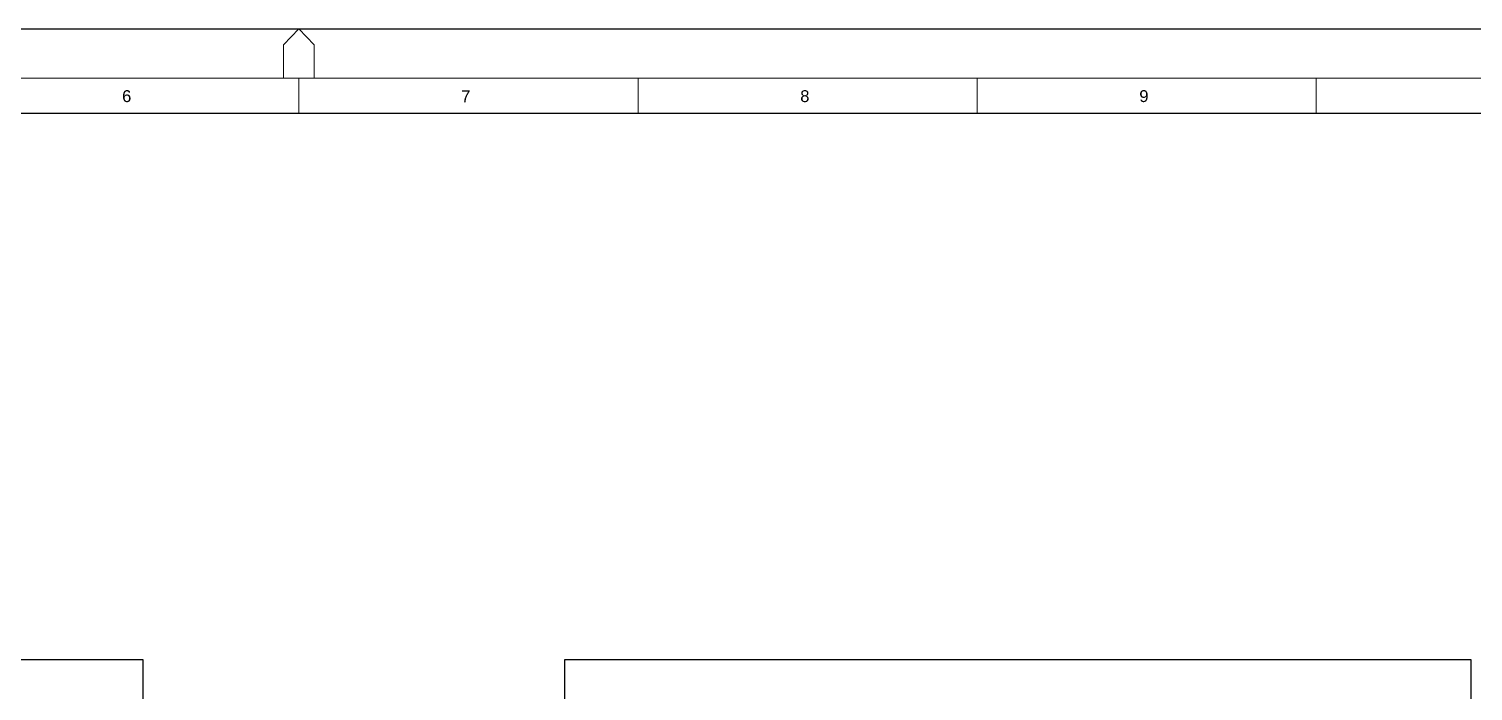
# Model space of a CAD drawing. Header units: millimetres. Extents: x 2139 to 5034, y 655 to 2700.
# Drawn here: x 3399 to 4402, y 2240 to 2700 of the extents above; entities that cross this region are included whole.
import ezdxf

# ---------------------------------------------------------------- set-up
doc = ezdxf.new("R2010")
doc.units = ezdxf.units.MM
doc.layers.add('DIMENSION', color=7, linetype='Continuous', lineweight=5)
doc.layers.add('FORM', color=7, linetype='Continuous')
doc.styles.get("Standard").update_dxf_attribs({"font": 'arial.ttf'})

# ---------------------------------------------------------------- blocks, each defined once
blk = doc.blocks.new('A$C6D947769')
at = {"lineweight": 9}
for p, q in [((3512.6, 4971.8), (3538.6, 4998.7)), ((3538.6, 4998.7), (3564.6, 4971.8)), ((3512.6, 4915), (3512.6, 4971.8)), ((3564.6, 4971.8), (3564.6, 4915)), ((3538.6, 4854.4), (3538.6, 4915)), ((4113.9, 4854.4), (4113.9, 4915)), ((4689.3, 4854.4), (4689.3, 4915)), ((5264.6, 4854.4), (5264.6, 4915))]:
    blk.add_line(p, q, dxfattribs=at)
at = {"lineweight": 30}
for points in [[(0, 4998.7), (7077.2, 4998.7), (7077.2, 0), (0, 0)], [(147.3, 4855.6), (6930, 4855.6), (6930, 149.5), (147.3, 149.5)]]:
    blk.add_lwpolyline(points, close=True, dxfattribs=at)
at = {"lineweight": 9}
blk.add_lwpolyline([(86.6, 4915), (6990.6, 4915), (6990.6, 87.6), (86.6, 87.6)], close=True, dxfattribs=at)
at = {"lineweight": 9, "ltscale": 100}
blk.add_attdef('BUILDER:', (6013.7, 691), '', height=0.268, dxfattribs=at)
at = {"layer": 'FORM', "lineweight": 9, "char_height": 20.1, "width": 40.156, "attachment_point": 8}
for s, insert in [('6', (3246.4, 4874.2)), ('7', (3821.7, 4874.2)), ('8', (4397, 4874.2)), ('9', (4972.3, 4874.2))]:
    blk.add_mtext(s, dxfattribs=dict(at, insert=insert))

msp = doc.modelspace()

# ---------------------------------------------------------------- linework, layer by layer
for points in [[(2849, 1317.8), (3478.4, 1317.8), (3478.4, 2261.9), (2849, 2261.9)], [(3770.8, 1317.8), (4400.2, 1317.8), (4400.2, 2261.9), (3770.8, 2261.9)]]:
    msp.add_lwpolyline(points, close=True)

# ---------------------------------------------------------------- block references
at = {"layer": 'DIMENSION', "ltscale": 50, "xscale": 0.4090818610681077, "yscale": 0.4090818610681077, "zscale": 0.4090818610681077}
msp.add_blockref('A$C6D947769', (2139, 654.8), dxfattribs=at)

doc.saveas('drawing.dxf')
